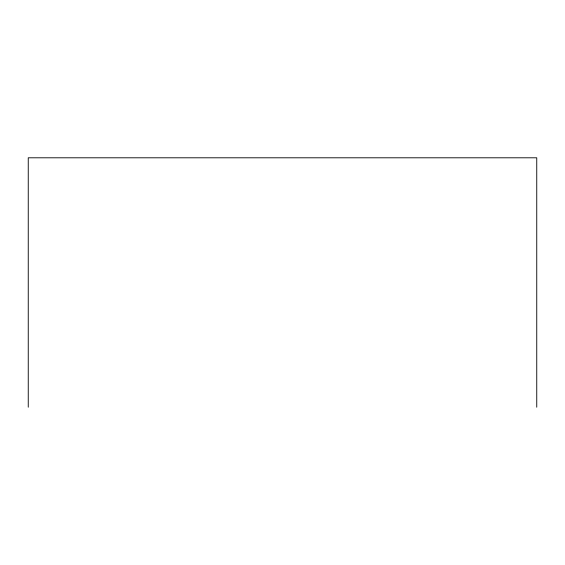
<?xml version="1.0" encoding="UTF-8"?>
<svg xmlns="http://www.w3.org/2000/svg" width="565" height="565" viewBox="0 0 565 565"><rect width="100%" height="100%" fill="white"/><g stroke="black" fill="none" stroke-linecap="round" stroke-linejoin="round"><path stroke-width="0.85" d="M536.75 407.203L536.75 157.797L28.25 157.797L28.25 407.203"/></g></svg>
